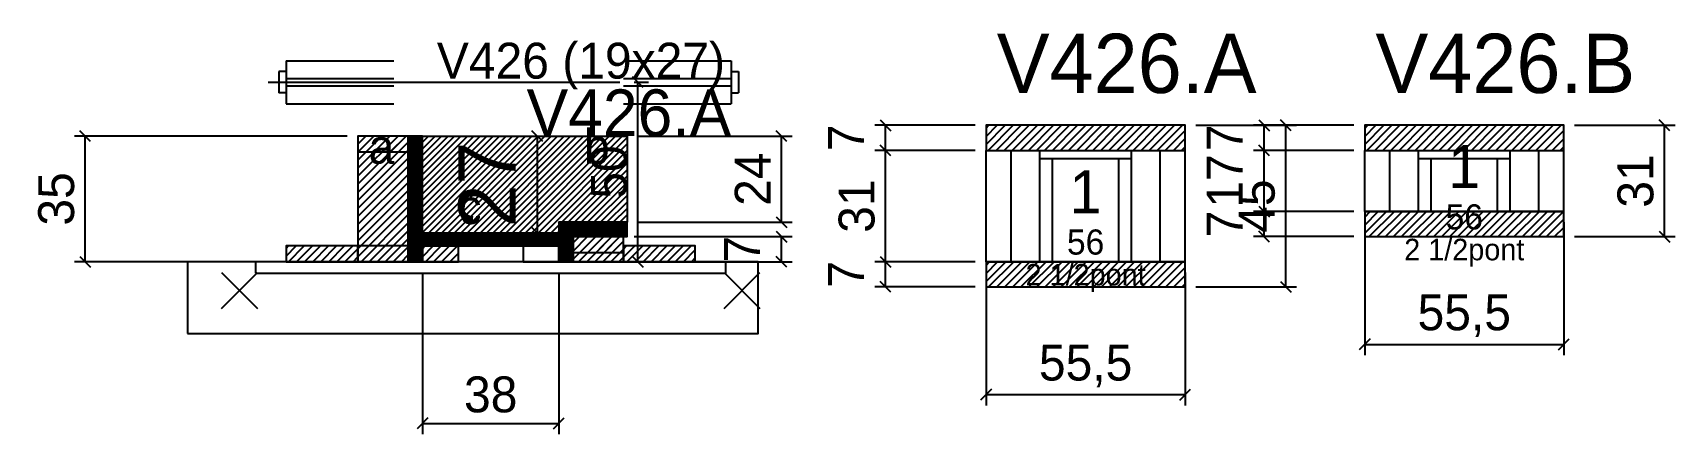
# Model space of a CAD drawing. Extents: x -69 to 389, y -79 to 33.
import ezdxf
from ezdxf.enums import TextEntityAlignment as Align

# ---------------------------------------------------------------- set-up
doc = ezdxf.new("R2010")
doc.units = 0
for name, color, linetype in [('5', 5, 'Continuous'), ('barrote', 126, 'Continuous'), ('CONCRETO', 251, 'Continuous'), ('COTA', 241, 'Continuous'), ('Cota Seção (2x)', 241, 'Continuous'), ('detalhes', 7, 'Continuous'), ('Hachura', 251, 'Continuous'), ('Madeira', 126, 'Continuous'), ('NOMENCLATURA', 7, 'Continuous'), ('Painéis', 200, 'Continuous'), ('presilha', 224, 'Continuous'), ('SARR_2.2x7', 40, 'Continuous'), ('SARR_3.5x7', 81, 'Continuous'), ('SCO-___-LAJ', 224, 'Continuous'), ('TENSOR', 224, 'Continuous'), ('texto', 7, 'Continuous'), ('Texto Seção', 7, 'Continuous')]:
    doc.layers.add(name, color=color, linetype=linetype)
doc.dimstyles.new('PAINEL', dxfattribs={"dimtxt": 10, "dimasz": 3, "dimexe": 3, "dimexo": 3, "dimgap": 3, "dimtad": 1, "dimblk": 'OBLIQUE', "dimblk1": 'OBLIQUE', "dimcen": 2.5, "dimclrd": 4, "dimclre": 4, "dimclrt": 240, "dimazin": 3, "dimtfac": 1, "dimtmove": 0, "dimatfit": 3})
doc.dimstyles.new('SECAO2X', dxfattribs={"dimtxt": 16, "dimasz": 3, "dimexe": 3, "dimexo": 3, "dimgap": 3, "dimtad": 1, "dimblk": 'OBLIQUE', "dimblk1": 'OBLIQUE', "dimcen": 2.5, "dimclrd": 4, "dimclre": 4, "dimclrt": 240, "dimazin": 3, "dimtfac": 1, "dimtmove": 0, "dimatfit": 3})

# ---------------------------------------------------------------- blocks, each defined once
blk = doc.blocks.new('_OBLIQUE')
at = {"color": 0, "linetype": 'BYBLOCK'}
blk.add_line((-0.5, -0.5), (0.5, 0.5), dxfattribs=at)

msp = doc.modelspace()

# ---------------------------------------------------------------- hatches: boundary and pattern name
at = {"layer": 'COTA'}
h = msp.add_hatch(dxfattribs=at)
h.set_pattern_fill('ANSI31', scale=0.5)
h.paths.add_polyline_path([(197, 0), (252.5, 0), (252.5, 7), (197, 7)])
h = msp.add_hatch(dxfattribs=at)
h.set_pattern_fill('ANSI31', scale=0.5)
h.paths.add_polyline_path([(302.5, 0), (358, 0), (358, 7), (302.5, 7)])
h = msp.add_hatch(dxfattribs=at)
h.set_pattern_fill('ANSI31', scale=0.4)
h.paths.add_polyline_path([(40, -23), (40, 4), (97, 4), (97, -20), (78, -20), (78, -23)])
h = msp.add_hatch(dxfattribs=at)
h.set_pattern_fill('ANSI31', scale=0.5)
h.paths.add_polyline_path([(302.5, -24), (358, -24), (358, -17), (302.5, -17)])
h = msp.add_hatch(dxfattribs=at)
h.set_pattern_fill('ANSI31', scale=0.5)
h.paths.add_polyline_path([(197, -38), (252.5, -38), (252.5, -31), (197, -31)])
at = {"layer": 'Hachura'}
h = msp.add_hatch(dxfattribs=at)
h.set_pattern_fill('ANSI31', scale=0.5)
h.paths.add_polyline_path([(22, -31), (36, -31), (36, 4), (22, 4)])
h = msp.add_hatch(dxfattribs=at)
h.set_pattern_fill('ANSI31', scale=0.5)
h.paths.add_polyline_path([(22, -0.4), (36, -0.4), (36, 4), (22, 4)])
h = msp.add_hatch(dxfattribs=at)
h.set_pattern_fill('SOLID')
h.paths.add_polyline_path([(36, -31), (40, -31), (40, 4), (36, 4)])
h = msp.add_hatch(dxfattribs=at)
h.set_pattern_fill('SOLID')
h.paths.add_polyline_path([(78, -24), (97, -24), (97, -20), (78, -20)])
h = msp.add_hatch(dxfattribs=at)
h.set_pattern_fill('ANSI31', scale=0.5)
h.paths.add_polyline_path([(2, -31), (22, -31), (22, -26.6), (2, -26.6)])
h = msp.add_hatch(dxfattribs=at)
h.set_pattern_fill('SOLID')
h.paths.add_polyline_path([(40, -26.6), (78, -26.6), (78, -23), (40, -23)])
h = msp.add_hatch(dxfattribs=at)
h.set_pattern_fill('ANSI31', scale=0.5)
h.paths.add_polyline_path([(40, -31), (50, -31), (50, -26.6), (40, -26.6)])
h = msp.add_hatch(dxfattribs=at)
h.set_pattern_fill('SOLID')
h.paths.add_polyline_path([(78, -31), (82, -31), (82, -24), (78, -24)])
h = msp.add_hatch(dxfattribs=at)
h.set_pattern_fill('ANSI31', scale=0.5)
h.paths.add_polyline_path([(82, -31), (96, -31), (96, -24), (82, -24)])
h = msp.add_hatch(dxfattribs=at)
h.set_pattern_fill('ANSI31', scale=0.5)
h.paths.add_polyline_path([(82, -28.4), (96, -28.4), (96, -24), (82, -24)])
h = msp.add_hatch(dxfattribs=at)
h.set_pattern_fill('ANSI31', scale=0.5)
h.paths.add_polyline_path([(96, -31), (116, -31), (116, -26.6), (96, -26.6)])

# ---------------------------------------------------------------- linework, layer by layer
for p, q in [((2, 25), (32, 25)), ((2, 25), (2, 13)), ((96, 25), (126, 25)), ((126, 25), (126, 13)), ((0, 22), (0, 16)), ((2, 22), (0, 22)), ((2, 20), (32, 20)), ((96, 20), (126, 20)), ((126, 22), (128, 22)), ((128, 22), (128, 16)), ((2, 16), (0, 16)), ((2, 18), (32, 18)), ((96, 18), (126, 18)), ((126, 16), (128, 16)), ((2, 13), (32, 13)), ((96, 13), (126, 13))]:
    msp.add_line(p, q)
at = {"layer": 'barrote'}
msp.add_lwpolyline([(-25.5, -51), (133.5, -51), (133.5, -31), (-25.5, -31)], close=True, dxfattribs=at)
at = {"layer": 'CONCRETO'}
msp.add_lwpolyline([(40, -23), (40, 4), (97, 4), (97, -20), (78, -20), (78, -23)], close=True, dxfattribs=at)
at = {"layer": 'Madeira'}
for points in [[(22, -31), (36, -31), (36, 4), (22, 4)], [(22, -0.4), (36, -0.4), (36, 4), (22, 4)], [(2, -31), (22, -31), (22, -26.6), (2, -26.6)], [(22, -31), (36, -31), (36, -26.6), (22, -26.6)], [(40, -31), (50, -31), (50, -26.6), (40, -26.6)], [(68, -31), (78, -31), (78, -26.6), (68, -26.6)], [(82, -31), (96, -31), (96, -24), (82, -24)], [(82, -28.4), (96, -28.4), (96, -24), (82, -24)], [(96, -31), (116, -31), (116, -26.6), (96, -26.6)]]:
    msp.add_lwpolyline(points, close=True, dxfattribs=at)
at = {"layer": 'Painéis'}
for p, q in [((197, 0), (252.5, 0)), ((197, -31), (197, 0)), ((252.5, -31), (252.5, 0)), ((302.5, 0), (358, 0)), ((302.5, -17), (302.5, 0)), ((358, -17), (358, 0)), ((302.5, -17), (358, -17)), ((197, -31), (252.5, -31))]:
    msp.add_line(p, q, dxfattribs=at)
for points in [[(36, -31), (40, -31), (40, 4), (36, 4)], [(78, -24), (97, -24), (97, -20), (78, -20)], [(40, -26.6), (78, -26.6), (78, -23), (40, -23)], [(78, -31), (82, -31), (82, -24), (78, -24)]]:
    msp.add_lwpolyline(points, close=True, dxfattribs=at)
at = {"layer": 'presilha'}
for p, q in [((-16, -44), (-6, -34)), ((-16, -34), (-6, -44)), ((124, -44), (134, -34)), ((124, -34), (134, -44))]:
    msp.add_line(p, q, dxfattribs=at)
at = {"layer": 'SARR_2.2x7'}
for p, q in [((204, -31), (204, 0)), ((245.5, -31), (245.5, 0)), ((309.5, -17), (309.5, 0)), ((351, -17), (351, 0)), ((212, -2.2), (237.5, -2.2)), ((317.5, -2.2), (343, -2.2))]:
    msp.add_line(p, q, dxfattribs=at)
at = {"layer": 'SARR_3.5x7'}
for p, q in [((212, -31), (212, 0)), ((237.5, -31), (237.5, 0)), ((317.5, -17), (317.5, 0)), ((343, -17), (343, 0)), ((215.5, -31), (215.5, -2.2)), ((234, -31), (234, -2.2)), ((321, -17), (321, -2.2)), ((339.5, -17), (339.5, -2.2)), ((317.5, -17), (321, -17)), ((339.5, -17), (343, -17)), ((212, -31), (215.5, -31)), ((234, -31), (237.5, -31))]:
    msp.add_line(p, q, dxfattribs=at)
at = {"layer": 'SCO-___-LAJ'}
for points in [[(197, 0), (252.5, 0), (252.5, 7), (197, 7)], [(302.5, 0), (358, 0), (358, 7), (302.5, 7)], [(302.5, -24), (358, -24), (358, -17), (302.5, -17)], [(-6.5, -34.2), (124.5, -34.2), (124.5, -31), (-6.5, -31)], [(197, -38), (252.5, -38), (252.5, -31), (197, -31)]]:
    msp.add_lwpolyline(points, close=True, dxfattribs=at)
at = {"layer": 'TENSOR'}
msp.add_line((-3, 19), (95, 19), dxfattribs=at)

# ---------------------------------------------------------------- texts
at = {"layer": '5'}
for s, height, p in [('1', 12, (330.25, -4.5)), ('1', 12, (224.75, -11.5)), ('56', 7, (330.25, -18.5)), ('56', 7, (224.75, -25.5))]:
    msp.add_text(s, height=height, dxfattribs=at).set_placement(p, align=Align.MIDDLE_CENTER)
at = {"layer": 'detalhes'}
for s, p in [('b', (85, -3.7)), ('a', (25, -3.7)), ('c', (50, -20.5))]:
    msp.add_text(s, height=9.6, dxfattribs=at).set_placement(p)
at = {"layer": 'NOMENCLATURA'}
for s, p in [('V426.A', (200, 16)), ('V426.B', (305.5, 16))]:
    msp.add_text(s, height=16.5, dxfattribs=at).set_placement(p)
at = {"layer": 'texto', "char_height": 6, "attachment_point": 5}
for insert in [(330.25, -28.5), (224.75, -35.5)]:
    msp.add_mtext('2 1/2pont', dxfattribs=dict(at, insert=insert))
at = {"layer": 'Texto Seção'}
for s, height, p in [('V426 (19x27)', 10, (44, 20)), ('V426.A', 13, (69, 4))]:
    msp.add_text(s, height=height, dxfattribs=at).set_placement(p)

# ---------------------------------------------------------------- dimensions: what is measured, and where the dimension line sits
at = {"layer": 'COTA'}
for base, p1, p2 in [((100, -31), (96, -31), (96, 19)), ((-54, -31), (2, -31), (22, 4)), ((140, -20), (97, -20), (97, 4)), ((169, 0), (197, 0), (197, 7)), ((280.5, -38), (252.5, -38), (252.5, 7)), ((274.5, 0), (302.5, 0), (302.5, 7)), ((386, -24), (358, -24), (358, 7)), ((169, -31), (197, -31), (197, 0)), ((274.5, -17), (302.5, -17), (302.5, 0)), ((274.5, -24), (302.5, -24), (302.5, -17)), ((140, -31), (96, -31), (96, -24)), ((169, -38), (197, -38), (197, -31))]:
    msp.add_linear_dim(base=base, p1=p1, p2=p2, angle=90, dimstyle='PAINEL', dxfattribs=at).render()
for base, p1, p2 in [((302.5, -54), (302.5, -17), (358, -17)), ((40, -76), (40, -31), (78, -31)), ((197, -68), (197, -31), (252.5, -31))]:
    msp.add_linear_dim(base=base, p1=p1, p2=p2, dimstyle='PAINEL', dxfattribs=at).render()
at = {"layer": 'Cota Seção (2x)'}
msp.add_linear_dim(base=(72, -23), p1=(40, -23), p2=(40, 4), angle=90, dimstyle='SECAO2X', dxfattribs=at).render()

doc.saveas('drawing.dxf')
